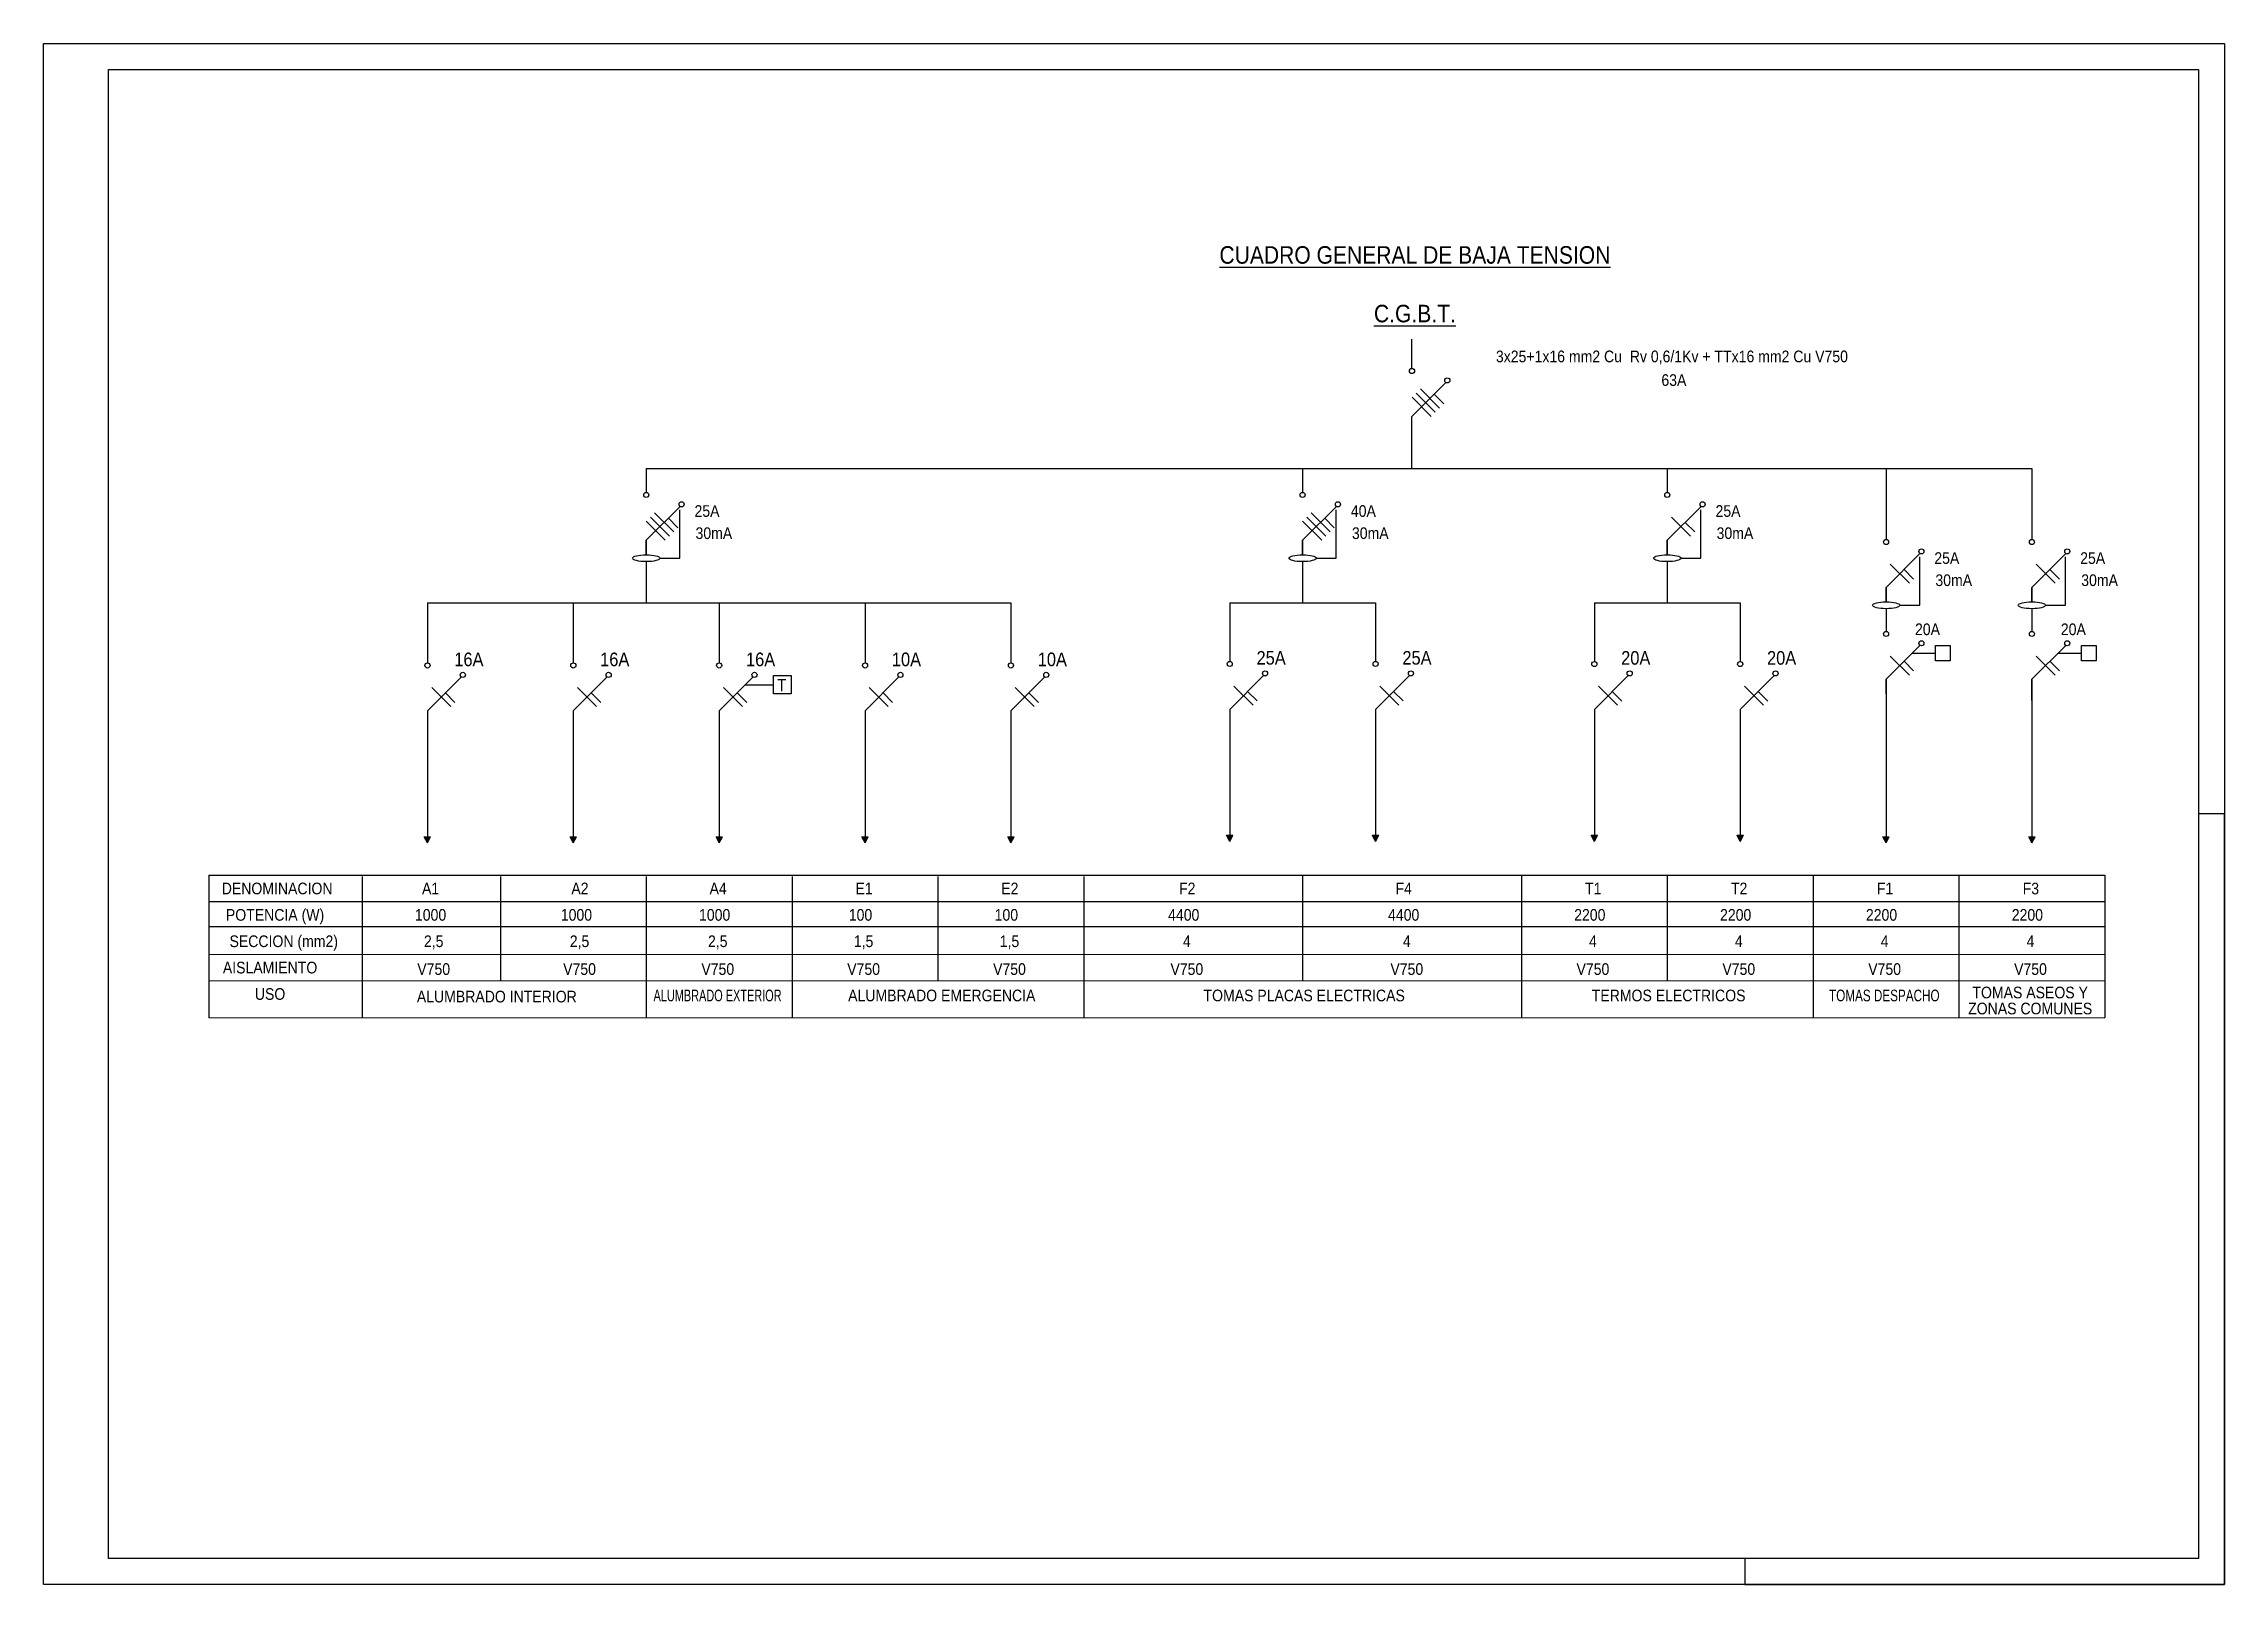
# Model space of a CAD drawing. Extents: x -94205 to -60565, y 36626 to 60386.
import ezdxf
from ezdxf.enums import TextEntityAlignment as Align

# ---------------------------------------------------------------- set-up
doc = ezdxf.new("R2010")
doc.units = 0
doc.header["$LTSCALE"] = 350
doc.header["$MEASUREMENT"] = 0
doc.layers.get('0').update_dxf_attribs({"linetype": 'CONTINUOUS'})
doc.layers.add('015', color=1, linetype='CONTINUOUS')
doc.layers.add('07', color=6, linetype='CONTINUOUS')
doc.styles.get("Standard").update_dxf_attribs({"font": ''})
doc.styles.get('Standard').set_extended_font_data('Univers')

# ---------------------------------------------------------------- blocks, each defined once
blk = doc.blocks.new('A1h')
at = {"layer": '015'}
blk.add_lwpolyline([(-831, -10), (-831, 584), (10, 584), (10, -10)], close=True, dxfattribs=at)
for points in [[(10, -10), (10, 287), (0, 287)], [(-175, 0), (-175, -10), (10, -10)]]:
    blk.add_lwpolyline(points, dxfattribs=at)
at = {"layer": '07'}
blk.add_lwpolyline([(-806, 0), (-806, 574), (0, 574), (0, 0)], close=True, dxfattribs=at)

msp = doc.modelspace()

# ---------------------------------------------------------------- hatches: boundary and pattern name
for points in [[(-88235, 48155), (-88333, 48155), (-88284, 48060)], [(-85985, 48155), (-86083, 48155), (-86034, 48060)], [(-83735, 48155), (-83833, 48155), (-83784, 48060)], [(-81485, 48155), (-81583, 48155), (-81534, 48060)], [(-79235, 48155), (-79333, 48155), (-79284, 48060)], [(-75908, 48083), (-75859, 48178), (-75958, 48178)], [(-73609, 48178), (-73708, 48178), (-73658, 48083)], [(-70235, 48177), (-70333, 48177), (-70284, 48082)], [(-67985, 48177), (-68083, 48177), (-68034, 48082)], [(-65735, 48155), (-65833, 48155), (-65784, 48060)], [(-63485, 48155), (-63583, 48155), (-63534, 48060)]]:
    msp.add_hatch(color=256).paths.add_polyline_path(points)

# ---------------------------------------------------------------- linework, layer by layer
at = {"color": 6}
for p, q in [((-73097, 55376), (-73097, 55830)), ((-73097, 54637), (-72574, 55159)), ((-73097, 53834), (-73097, 54637)), ((-84909, 53834), (-84909, 53465)), ((-84909, 53834), (-63534, 53834)), ((-74784, 53834), (-74784, 53465)), ((-69159, 53834), (-69159, 53465)), ((-65784, 53834), (-65784, 52739)), ((-65784, 53834), (-65784, 52739)), ((-63534, 53834), (-63534, 52739)), ((-84909, 52726), (-84387, 53248)), ((-84390, 52451), (-84390, 53195)), ((-74784, 52726), (-74261, 53248)), ((-74265, 52451), (-74265, 53195)), ((-69159, 52726), (-68636, 53248)), ((-68640, 52451), (-68640, 53195)), ((-74489, 52726), (-74784, 53020)), ((-74425, 52791), (-74719, 53085)), ((-74360, 52855), (-74654, 53149)), ((-74296, 52920), (-74443, 53067)), ((-68800, 52791), (-69094, 53085)), ((-68735, 52855), (-68882, 53002)), ((-84909, 52726), (-84909, 52503)), ((-84909, 52503), (-84909, 52726)), ((-84909, 52725), (-84909, 52503)), ((-74784, 52503), (-74784, 52726)), ((-74784, 52726), (-74784, 52503)), ((-74784, 52725), (-74784, 52503)), ((-69159, 52726), (-69159, 52503)), ((-69159, 52503), (-69159, 52726)), ((-69159, 52725), (-69159, 52503)), ((-65784, 52000), (-65261, 52523)), ((-63534, 52000), (-63011, 52523)), ((-84909, 52397), (-84909, 51761)), ((-84698, 52450), (-84390, 52450)), ((-74784, 52397), (-74784, 51761)), ((-74573, 52450), (-74265, 52450)), ((-69159, 52397), (-69159, 51761)), ((-68948, 52450), (-68640, 52450)), ((-65425, 52065), (-65719, 52359)), ((-65360, 52129), (-65507, 52276)), ((-65265, 51724), (-65265, 52470)), ((-63175, 52065), (-63469, 52359)), ((-63110, 52129), (-63257, 52276)), ((-63015, 51724), (-63015, 52470)), ((-65784, 52000), (-65784, 51777)), ((-65784, 51777), (-65784, 52000)), ((-65784, 52000), (-65784, 51777)), ((-63534, 52000), (-63534, 51777)), ((-63534, 51777), (-63534, 52000)), ((-63534, 52000), (-63534, 51777)), ((-88284, 51761), (-79285, 51761)), ((-88284, 51761), (-88284, 50835)), ((-86034, 51761), (-86034, 50835)), ((-83784, 51761), (-83784, 50835)), ((-81534, 51761), (-81534, 50835)), ((-79284, 51760), (-79284, 50835)), ((-75908, 51761), (-75908, 50858)), ((-75908, 51761), (-73660, 51761)), ((-73658, 51761), (-73658, 50858)), ((-70284, 51760), (-70284, 50858)), ((-70283, 51761), (-68035, 51761)), ((-68034, 51760), (-68034, 50858)), ((-65784, 51671), (-65784, 51323)), ((-65573, 51724), (-65265, 51724)), ((-63534, 51671), (-63534, 51323)), ((-63323, 51724), (-63015, 51724)), ((-65784, 50583), (-65261, 51106)), ((-65784, 50583), (-65261, 51106)), ((-65425, 50648), (-65719, 50942)), ((-65360, 50713), (-65507, 50860)), ((-65383, 50984), (-65019, 50984)), ((-63534, 50583), (-63011, 51106)), ((-63534, 50583), (-63011, 51106)), ((-63175, 50648), (-63469, 50942)), ((-63110, 50713), (-63257, 50860)), ((-63133, 50984), (-62769, 50984)), ((-88284, 50096), (-87761, 50619)), ((-86034, 50096), (-85511, 50619)), ((-83784, 50096), (-83261, 50619)), ((-83381, 50499), (-82944, 50499)), ((-81534, 50096), (-81011, 50619)), ((-79284, 50096), (-78761, 50619)), ((-75908, 50119), (-75386, 50642)), ((-75549, 50184), (-75843, 50478)), ((-73658, 50119), (-73136, 50642)), ((-73299, 50184), (-73593, 50478)), ((-70284, 50119), (-69761, 50641)), ((-69925, 50183), (-70219, 50478)), ((-68034, 50119), (-67511, 50641)), ((-67675, 50183), (-67969, 50478)), ((-65784, 50583), (-65784, 49906)), ((-65784, 50583), (-65784, 50361)), ((-65784, 50361), (-65784, 50583)), ((-63534, 50583), (-63534, 50254)), ((-63534, 50254), (-63534, 50583)), ((-87925, 50161), (-88219, 50455)), ((-87860, 50226), (-88007, 50373)), ((-85675, 50161), (-85969, 50455)), ((-85610, 50226), (-85757, 50373)), ((-83425, 50161), (-83719, 50455)), ((-83360, 50226), (-83507, 50373)), ((-81175, 50161), (-81469, 50455)), ((-81110, 50226), (-81257, 50373)), ((-78925, 50161), (-79219, 50455)), ((-78860, 50226), (-79007, 50373)), ((-75485, 50249), (-75632, 50396)), ((-73235, 50249), (-73382, 50396)), ((-69860, 50248), (-70007, 50395)), ((-67610, 50248), (-67757, 50395)), ((-65784, 50254), (-65784, 48155)), ((-63534, 50254), (-63534, 48155)), ((-88284, 50096), (-88284, 48155)), ((-86034, 50096), (-86034, 48155)), ((-83784, 50096), (-83784, 48155)), ((-81534, 50096), (-81534, 48155)), ((-79284, 50096), (-79284, 48155)), ((-75908, 50119), (-75908, 48178)), ((-73658, 50119), (-73658, 48178)), ((-70284, 50118), (-70284, 48177)), ((-68034, 50118), (-68034, 48177))]:
    msp.add_line(p, q, dxfattribs=at)
at = {"color": 3}
for p, q in [((-72802, 54637), (-73096, 54931)), ((-72737, 54702), (-73032, 54996)), ((-72673, 54766), (-72967, 55060)), ((-72608, 54831), (-72755, 54978)), ((-84615, 52726), (-84909, 53020)), ((-84550, 52791), (-84844, 53085)), ((-84485, 52855), (-84780, 53149)), ((-84421, 52920), (-84568, 53067)), ((-68800, 52791), (-69094, 53085)), ((-65425, 50648), (-65719, 50942)), ((-63175, 50648), (-63469, 50942)), ((-91659, 47563), (-62409, 47562)), ((-91659, 47563), (-91659, 45365)), ((-89291, 47541), (-89291, 45365)), ((-62409, 47562), (-62409, 45365)), ((-91658, 45365), (-62409, 45363))]:
    msp.add_line(p, q, dxfattribs=at)
for p, q in [((-88333, 48155), (-88235, 48155)), ((-88284, 48060), (-88333, 48155)), ((-88284, 48060), (-88235, 48155)), ((-86083, 48155), (-85985, 48155)), ((-86034, 48060), (-86083, 48155)), ((-86034, 48060), (-85985, 48155)), ((-83833, 48155), (-83735, 48155)), ((-83784, 48060), (-83833, 48155)), ((-83784, 48060), (-83735, 48155)), ((-81583, 48155), (-81485, 48155)), ((-81534, 48060), (-81583, 48155)), ((-81534, 48060), (-81485, 48155)), ((-79284, 48060), (-79333, 48155)), ((-79333, 48155), (-79235, 48155)), ((-79284, 48060), (-79235, 48155)), ((-75958, 48178), (-75859, 48178)), ((-75908, 48083), (-75958, 48178)), ((-75908, 48083), (-75859, 48178)), ((-73658, 48083), (-73708, 48178)), ((-73708, 48178), (-73609, 48178)), ((-73658, 48083), (-73609, 48178)), ((-70284, 48082), (-70333, 48177)), ((-70333, 48177), (-70235, 48177)), ((-70284, 48082), (-70235, 48177)), ((-68083, 48177), (-67985, 48177)), ((-68034, 48082), (-68083, 48177)), ((-68034, 48082), (-67985, 48177)), ((-65784, 48060), (-65833, 48155)), ((-65833, 48155), (-65735, 48155)), ((-65784, 48060), (-65735, 48155)), ((-63583, 48155), (-63485, 48155)), ((-63534, 48060), (-63583, 48155)), ((-63534, 48060), (-63485, 48155)), ((-87159, 47541), (-87159, 45936)), ((-84909, 47541), (-84909, 45365)), ((-82659, 47541), (-82659, 45365)), ((-80409, 47541), (-80409, 45936)), ((-78159, 47541), (-78159, 45365)), ((-74784, 47563), (-74784, 45936)), ((-71409, 47563), (-71409, 45365)), ((-69159, 47563), (-69159, 45936)), ((-66909, 47563), (-66909, 45365)), ((-64659, 47563), (-64659, 45365)), ((-64659, 47562), (-64659, 45364)), ((-91659, 47156), (-62408, 47155)), ((-84909, 47156), (-82659, 47156)), ((-91659, 46772), (-62408, 46771)), ((-91659, 46343), (-62408, 46341)), ((-91659, 45936), (-62408, 45935))]:
    msp.add_line(p, q)
for points in [[(-65019, 51103), (-64795, 51103), (-64795, 50865), (-65019, 50865)], [(-62769, 51103), (-62545, 51103), (-62545, 50865), (-62769, 50865)], [(-82944, 50642), (-82675, 50642), (-82675, 50357), (-82944, 50357)]]:
    msp.add_lwpolyline(points, close=True, dxfattribs=at)
for centre in [(-73097, 55337), (-72552, 55192), (-84909, 53426), (-84364, 53281), (-74784, 53426), (-74239, 53281), (-69159, 53426), (-68614, 53281), (-65784, 52700), (-65239, 52555), (-63534, 52700), (-62989, 52555), (-65784, 51283), (-65239, 51138), (-65239, 51138), (-63534, 51283), (-62989, 51138), (-62989, 51138), (-88284, 50796), (-86034, 50796), (-83784, 50796), (-81534, 50796), (-79284, 50796), (-75908, 50819), (-73658, 50819), (-70284, 50818), (-68034, 50818), (-87739, 50651), (-85489, 50651), (-83239, 50651), (-80989, 50651), (-78739, 50651), (-75363, 50674), (-73113, 50674), (-69739, 50674), (-67489, 50674)]:
    msp.add_circle(centre, 39.4, dxfattribs=at)
at = {"color": 6}
for centre, start, end in [((-84909, 53834), 90, 180), ((-74785, 53834), 0, 90), ((-69160, 53834), 0, 90), ((-69160, 53834), 360, 90), ((-65785, 53834), 0, 90), ((-84909, 52725), 135, 180), ((-74783, 52725), 135, 180), ((-69158, 52725), 135, 180), ((-79285, 51760), 0, 90), ((-75908, 51761), 90, 180), ((-70283, 51760), 90, 180), ((-70283, 51760), 90, 180), ((-68035, 51760), 0, 90), ((-88283, 50096), 135, 180), ((-88283, 50096), 135, 180), ((-86033, 50096), 135, 180), ((-86033, 50096), 135, 180), ((-83783, 50096), 135, 180), ((-83783, 50096), 135, 180), ((-81533, 50096), 135, 180), ((-81533, 50096), 135, 180), ((-79283, 50096), 135, 180), ((-79283, 50096), 135, 180), ((-75908, 50119), 135, 180), ((-75908, 50119), 135, 180), ((-73658, 50119), 135, 180), ((-73658, 50119), 135, 180), ((-70283, 50118), 135, 180), ((-70283, 50118), 135, 180), ((-68033, 50118), 135, 180), ((-68033, 50118), 135, 180)]:
    msp.add_arc(centre, 0.6, start, end, dxfattribs=at)
for centre, start, end in [((-84390, 52451), 270, 0), ((-74265, 52451), 270, 0), ((-68640, 52451), 270, 0), ((-62410, 47562), 0, 90), ((-62410, 45529), 270, 0)]:
    msp.add_arc(centre, 0.6, start, end)
at = {"color": 2}
msp.add_arc((-91658, 45530), 0.6, 180, 270, dxfattribs=at)
at = {"color": 3}
for centre, start, end in [((-91658, 45365), 180, 270), ((-62410, 45365), 270, 0)]:
    msp.add_arc(centre, 0.6, start, end, dxfattribs=at)
at = {"color": 6}
for centre in [(-84909, 52450), (-74784, 52450), (-69159, 52450), (-65784, 51724), (-63534, 51724)]:
    msp.add_ellipse(centre, major_axis=(-211, 0), ratio=0.251599, dxfattribs=at)

# ---------------------------------------------------------------- block references
at = {"layer": '015', "xscale": 40, "yscale": 40, "zscale": 40}
msp.add_blockref('A1h', (-60965, 37026), dxfattribs=at)

# ---------------------------------------------------------------- texts
at = {"color": 6, "width": 0.9}
for s, p in [('%%UCUADRO GENERAL DE BAJA TENSION', (-73052, 56911)), ('%%uC.G.B.T.', (-73052, 56007))]:
    msp.add_text(s, height=270, dxfattribs=at).set_placement(p, align=Align.BOTTOM_CENTER)
at = {"color": 3}
for s, height, width, p in [('3x25+1x16 mm2 Cu  Rv 0,6/1Kv + TTx16 mm2 Cu V750 ', 180, 0.9, (-69057, 55418)), ('63A', 180, 0.9, (-69057, 55053)), ('25A', 180, 0.9, (-83972, 53034)), ('40A', 180, 0.9, (-73847, 53034)), ('25A', 180, 0.9, (-68222, 53034)), ('30mA', 180, 0.9, (-83866, 52692)), ('30mA', 180, 0.9, (-73740, 52692)), ('30mA', 180, 0.9, (-68115, 52692)), ('25A', 180, 0.9, (-64847, 52308)), ('25A', 180, 0.9, (-62597, 52308)), ('30mA', 180, 0.9, (-64740, 51967)), ('30mA', 180, 0.9, (-62490, 51967)), ('20A', 180, 0.9, (-65145, 51210)), ('20A', 180, 0.9, (-62895, 51210)), ('16A', 210, 0.9, (-87645, 50722)), ('16A', 210, 0.9, (-85395, 50722)), ('16A', 210, 0.9, (-83145, 50722)), ('10A', 210, 0.9, (-80895, 50722)), ('10A', 210, 0.9, (-78645, 50722)), ('25A', 210, 0.9, (-75270, 50746)), ('25A', 210, 0.9, (-73020, 50746)), ('20A', 210, 0.9, (-69645, 50745)), ('20A', 210, 0.9, (-67395, 50745)), ('T', 192, 0.9, (-82819, 50337)), ('DENOMINACION', 180, 0.9, (-90603, 47213)), ('A1', 180, 0.9, (-88236, 47213)), ('A2', 180, 0.9, (-85932, 47213)), ('A4', 180, 0.9, (-83800, 47213)), ('E1', 180, 0.9, (-81550, 47213)), ('E2', 180, 0.9, (-79300, 47213)), ('F2', 180, 0.9, (-76564, 47213)), ('F4', 180, 0.9, (-73225, 47213)), ('T1', 180, 0.9, (-70300, 47213)), ('T2', 180, 0.9, (-68050, 47213)), ('F1', 180, 0.9, (-65800, 47213)), ('F3', 180, 0.9, (-63550, 47212)), ('POTENCIA (W)', 180, 0.9, (-90635, 46806)), ('1000', 180, 0.9, (-88236, 46806)), ('1000', 180, 0.9, (-85986, 46806)), ('1000', 180, 0.9, (-83854, 46806)), ('100', 180, 0.9, (-81604, 46806)), ('100', 180, 0.9, (-79354, 46806)), ('4400', 180, 0.9, (-76618, 46806)), ('4400', 180, 0.9, (-73225, 46806)), ('2200', 180, 0.9, (-70354, 46806)), ('2200', 180, 0.9, (-68104, 46806)), ('2200', 180, 0.9, (-65854, 46806)), ('2200', 180, 0.9, (-63604, 46806)), ('SECCION (mm2)', 180, 0.9, (-90501, 46399)), ('2,5', 180, 0.9, (-88188, 46399)), ('2,5', 180, 0.9, (-85938, 46399)), ('2,5', 180, 0.9, (-83806, 46399)), ('1,5', 180, 0.9, (-81556, 46399)), ('1,5', 180, 0.9, (-79306, 46399)), ('4', 180, 0.9, (-76570, 46399)), ('4', 180, 0.9, (-73177, 46399)), ('4', 180, 0.9, (-70306, 46399)), ('4', 180, 0.9, (-68056, 46399)), ('4', 180, 0.9, (-65806, 46399)), ('4', 180, 0.9, (-63556, 46399)), ('AISLAMIENTO', 180, 0.9, (-90712, 45993)), ('V750', 180, 0.9, (-88188, 45970)), ('V750', 180, 0.9, (-85938, 45970)), ('V750', 180, 0.9, (-83806, 45970)), ('V750', 180, 0.9, (-81556, 45970)), ('V750', 180, 0.9, (-79306, 45970)), ('V750', 180, 0.9, (-76570, 45970)), ('V750', 180, 0.9, (-73177, 45970)), ('V750', 180, 0.9, (-70306, 45970)), ('V750', 180, 0.9, (-68056, 45970)), ('V750', 180, 0.9, (-65806, 45970)), ('V750', 180, 0.9, (-63556, 45970)), ('USO', 180, 0.9, (-90712, 45586)), ('ALUMBRADO INTERIOR', 180, 0.9, (-87214, 45546)), ('ALUMBRADO EXTERIOR', 180, 0.7, (-83809, 45563)), ('ALUMBRADO EMERGENCIA', 180, 0.9, (-80350, 45563)), ('TOMAS PLACAS ELECTRICAS', 180, 0.9, (-74760, 45563)), ('TERMOS ELECTRICOS', 180, 0.9, (-69138, 45563)), ('TOMAS DESPACHO', 180, 0.75, (-65811, 45563)), ('TOMAS ASEOS Y', 180, 0.9, (-63561, 45609)), ('ZONAS COMUNES', 180, 0.9, (-63561, 45362))]:
    msp.add_text(s, height=height, dxfattribs=dict(at, width=width)).set_placement(p, align=Align.BOTTOM_CENTER)

doc.saveas('drawing.dxf')
